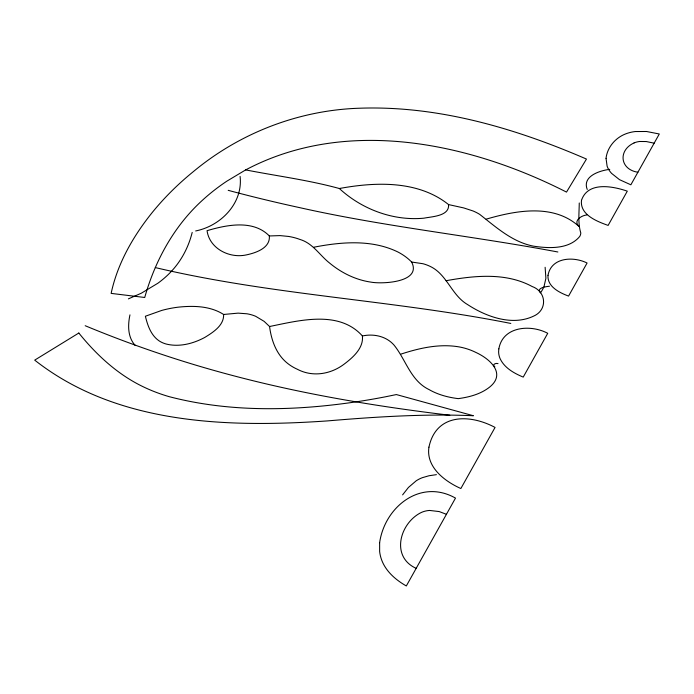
<?xml version="1.0" encoding="UTF-8"?>
<svg xmlns="http://www.w3.org/2000/svg" width="694" height="694" viewBox="0 0 694 694"><rect width="100%" height="100%" fill="white"/><g stroke="black" fill="none" stroke-linecap="round" stroke-linejoin="round"><path stroke-width="1.04" d="M579.256 202.986C579.16 213.067 577.833 223.381 580.8 232.993A13.906 10.21 2.9 0 1 579.742 236.437C569.002 249.476 548.885 248.461 533.729 246.197C512.441 242.145 496.141 227.216 479.667 214.351A46.628 35.03 -3.7 0 0 473.013 210.959L463.722 207.922L448.567 204.583C418.161 180.267 375.619 181.837 339.349 188.516C308.596 180.067 276.915 176.016 245.676 169.9L226.808 181.195A189.41 145.94 -10.9 0 0 202.18 200.488C173.916 226.244 155.005 260.918 144.725 297.483L111.135 293.389C117.564 263.252 133.343 235.891 152.559 212.104A300.71 239.222 -7.1 0 1 193.34 171.626C240.063 132.719 299.444 109.93 360.281 108.195C438.539 105.592 515.286 128.26 586.465 159.065L566.504 192.099C469.586 142.704 346.419 116.514 245.676 169.9M129.96 314.859C127.731 325.234 127.627 337.319 135.347 345.586M192.195 232.429C188.603 246.917 181.516 260.58 171.262 271.475A78.162 54.358 -21.2 0 1 157.911 283.213L141.307 293.215L128.373 298.88M402.607 494.874L408.445 487.448L416.227 480.777A32.306 29.512 -1.7 0 1 422.36 477.672L429.013 475.754L436.422 474.644M634.09 142.921C617.998 150.164 619.725 169.475 637.89 172.242M400.967 354.105C419.818 347.954 440.039 343.383 459.862 347.043A56.891 48.042 -2.3 0 1 475.893 352.439C491.378 359.561 506.906 374.899 488.038 388.293C479.346 394.504 468.71 397.202 458.266 398.634C448.124 397.402 438.027 394.73 429.118 389.612C410.57 380.737 405.912 359.622 393.966 345.013C386.168 336.182 373.606 333.502 362.407 335.974C339.045 309.836 299.392 320.463 269.558 326.51L264.136 321.365L255.678 316.299A39.888 31.308 -19.5 0 0 246.951 313.783L238.111 313.133L223.615 314.469C210.273 305.915 193.522 305.534 178.237 307.164A95.928 75.195 -24.6 0 0 161.728 310.426L145.376 316.247C147.596 325.295 150.858 335.081 158.831 340.676A29.877 22.581 -21.4 0 0 166.387 344.085C179.408 347.269 193.158 343.669 204.73 337.466C212.963 332.4 224.127 325.434 223.615 314.469M195.682 230.955C220.822 225.949 243.152 203.229 240.098 176.423M586.881 214.958C581.416 215.452 572.871 220.701 578.987 226.444C553.665 203.403 515.911 210.473 486.13 219.174M313.714 247.238C341.465 241.824 372.036 239.239 398.183 252.13A64.629 50.454 -9.7 0 1 411.646 262.028C422.073 282.493 382.038 284.254 370.952 282.12C355.718 279.934 341.483 272.898 329.693 263.139C319.682 255.314 312.864 243.264 300.042 239.482A57.533 43.575 -15.1 0 0 288.591 236.446L280.09 235.604L269.341 235.96C253.223 219.46 226.799 224.813 207.055 230.686C209.449 248.14 228.343 257.995 244.722 255.219C254.559 253.388 270.513 248.539 269.341 235.96M609.748 169.353C599.859 170.568 581.962 176.146 587.237 189.462M446.086 280.723C474.358 275.57 505.9 272.265 532.142 286.518C546.603 291.706 547.601 310.071 533.617 316.126C512.285 326.258 486.268 316.794 467.669 304.623C451.43 295.28 447.023 274.035 429.768 266.218A38.456 30.094 -6.1 0 0 422.976 263.729L411.646 262.028M549.466 286.232C546.334 286.596 535.846 287.802 540.47 292.825L541.58 291.211A41.866 32.184 0.2 0 0 544.07 286.344L545.9 278.285L545.12 267.285M498.023 363.63C495.863 362.728 491.552 364.662 494.822 366.788M449.807 415.246C387.295 407.725 325.009 397.818 263.72 383.305A861.913 447.821 -2 0 1 196.003 365.209C158.432 353.931 121.424 340.771 85.197 325.72M557.872 251.991C472.015 235.83 384.901 226.791 299.582 207.619A981.932 421.171 -1.7 0 1 228.205 190.33M510.81 323.447C393.073 300.008 272.282 295.262 155.3 267.572M654.156 143.181L646.296 141.541L639.651 141.489A16.127 10.904 4.3 0 0 634.09 142.921M446.433 514.306L439.215 511.573L429.655 510.446A22.095 20.551 -1.7 0 0 421.44 512.415C400.065 522.625 390.132 556.666 416.183 568.351M339.349 188.516C361.878 209.31 393.238 221.108 423.947 218.176C432.032 216.545 449.617 216.164 448.567 204.583M269.558 326.51C271.276 339.661 275.874 353.229 286.145 362.173A51.712 41.302 -12.8 0 0 297.379 369.277C312.578 377.328 330.656 374.326 344.077 364.194C352.882 357.54 363.734 348.154 362.407 335.974M606.044 158.362L607.111 166.204A34.101 23.249 4.4 0 0 611.57 173.37L619.482 179.651L630.863 184.804L659.3 133.985L646.522 131.496L635.288 131.539A31.273 21.15 4.2 0 0 625.65 133.899C615.422 137.785 607.241 147.362 606.044 158.362M379.635 542.682L379.635 551.53A40.851 38.413 -4.2 0 0 383.496 564.144C388.501 573.669 397.115 580.705 406.32 585.962L455.498 498.101C420.425 478.235 384.719 506.984 379.635 542.682M548 275.31C547.141 286.7 559.564 292.738 568.568 296.086L587.081 263.017C573.513 256.207 551.305 257.17 548 275.31M498.856 348.865L498.63 351.398A25.617 20.759 3.7 0 0 500.148 358.746C504.538 368.028 514.141 373.303 523.224 377.102L547.731 333.32C530.806 324.202 502.742 326.145 498.856 348.865M428.944 447.153C425.838 467.097 444.741 481.341 460.859 488.524L495.056 427.426C469.647 413.85 436.049 413.338 428.944 447.153M581.494 200.332C579.733 214.854 597.083 221.464 608.126 225.411L627.298 191.162C612.793 186.174 587.835 181.247 581.494 200.332M78.821 333.025L34.7 360.125C116.818 424.754 227.779 427.773 327.533 420.902C376.009 416.816 424.702 413.65 473.369 415.732L396.369 394.565L385.812 396.725A437.758 283.247 -10 0 1 351.39 402.537C291.012 411.074 228.586 412.149 169.206 396.673A179.252 133.048 -15.6 0 1 144.1 387.191C118.171 374.994 96.666 355.154 78.821 333.025"/></g></svg>
